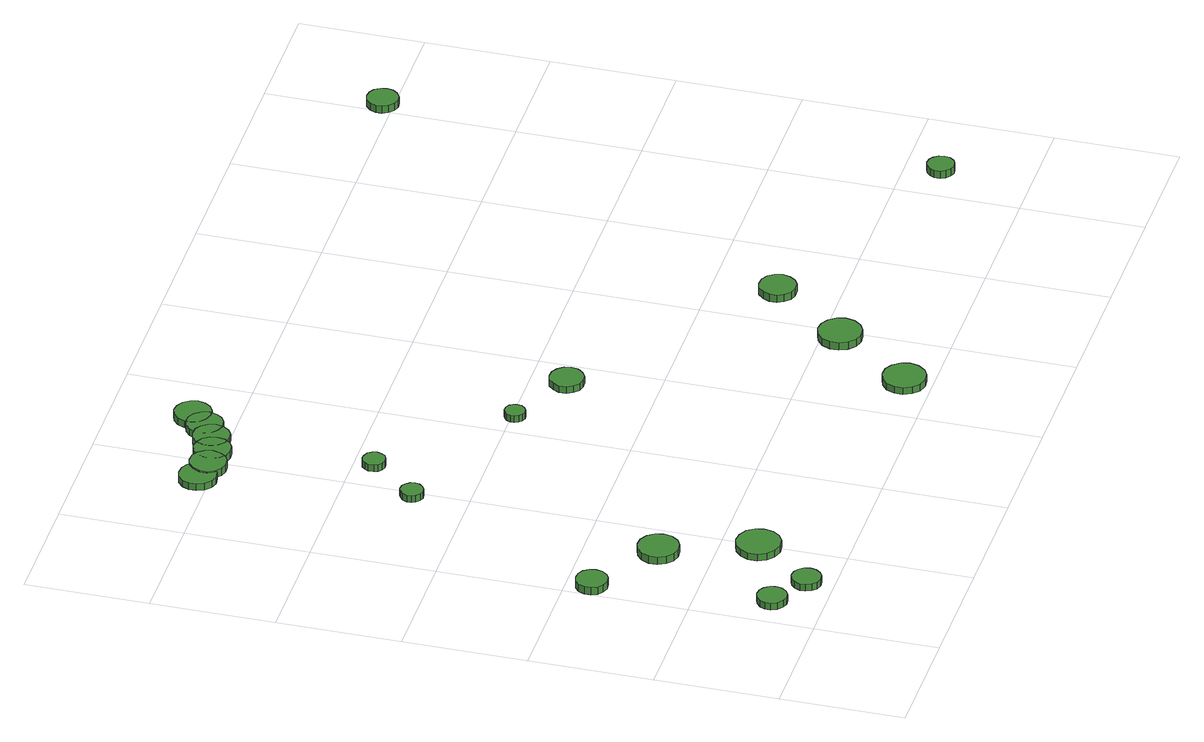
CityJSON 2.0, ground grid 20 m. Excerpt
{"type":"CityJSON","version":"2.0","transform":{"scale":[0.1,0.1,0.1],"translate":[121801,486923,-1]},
"CityObjects":{
"tree1":{"type":"SolitaryVegetationObject","attributes":{"function":"something"},"geometry":[{"type":"MultiSurface","lod":"1","boundaries":[[[0,1,2,3,4,5,6,7,8,9,10,11,12,13,14]],[[15,16,17,18,19,20,21,22,23,24,25,26,27,28,29]],[[0,29,28,1]],[[1,28,27,2]],[[2,27,26,3]],[[3,26,25,4]],[[4,25,24,5]],[[5,24,23,6]],[[6,23,22,7]],[[7,22,21,8]],[[8,21,20,9]],[[9,20,19,10]],[[10,19,18,11]],[[11,18,17,12]],[[12,17,16,13]],[[13,16,15,14]],[[14,15,29,0]]]}]},
"tree2":{"type":"SolitaryVegetationObject","attributes":{"function":"something"},"geometry":[{"type":"MultiSurface","lod":"1","boundaries":[[[30,31,32,33,34,35,36,37,38,39,40,41,42,43,44]],[[45,46,47,48,49,50,51,52,53,54,55,56,57,58,59]],[[30,59,58,31]],[[31,58,57,32]],[[32,57,56,33]],[[33,56,55,34]],[[34,55,54,35]],[[35,54,53,36]],[[36,53,52,37]],[[37,52,51,38]],[[38,51,50,39]],[[39,50,49,40]],[[40,49,48,41]],[[41,48,47,42]],[[42,47,46,43]],[[43,46,45,44]],[[44,45,59,30]]]}]},
"tree3":{"type":"SolitaryVegetationObject","attributes":{"function":"something"},"geometry":[{"type":"MultiSurface","lod":"1","boundaries":[[[60,61,62,63,64,65,66,67,68,69,70,71,72,73,74]],[[75,76,77,78,79,80,81,82,83,84,85,86,87,88,89]],[[60,89,88,61]],[[61,88,87,62]],[[62,87,86,63]],[[63,86,85,64]],[[64,85,84,65]],[[65,84,83,66]],[[66,83,82,67]],[[67,82,81,68]],[[68,81,80,69]],[[69,80,79,70]],[[70,79,78,71]],[[71,78,77,72]],[[72,77,76,73]],[[73,76,75,74]],[[74,75,89,60]]]}]},
"tree4":{"type":"SolitaryVegetationObject","attributes":{"function":"something"},"geometry":[{"type":"MultiSurface","lod":"1","boundaries":[[[90,91,92,93,94,95,96,97,98,99,100,101,102,103,104]],[[105,106,107,108,109,110,111,112,113,114,115,116,117,118,119]],[[90,119,118,91]],[[91,118,117,92]],[[92,117,116,93]],[[93,116,115,94]],[[94,115,114,95]],[[95,114,113,96]],[[96,113,112,97]],[[97,112,111,98]],[[98,111,110,99]],[[99,110,109,100]],[[100,109,108,101]],[[101,108,107,102]],[[102,107,106,103]],[[103,106,105,104]],[[104,105,119,90]]]}]},
"tree5":{"type":"SolitaryVegetationObject","attributes":{"function":"something"},"geometry":[{"type":"MultiSurface","lod":"1","boundaries":[[[120,121,122,123,124,125,126,127,128,129,130,131,132,133,134]],[[135,136,137,138,139,140,141,142,143,144,145,146,147,148,149]],[[120,149,148,121]],[[121,148,147,122]],[[122,147,146,123]],[[123,146,145,124]],[[124,145,144,125]],[[125,144,143,126]],[[126,143,142,127]],[[127,142,141,128]],[[128,141,140,129]],[[129,140,139,130]],[[130,139,138,131]],[[131,138,137,132]],[[132,137,136,133]],[[133,136,135,134]],[[134,135,149,120]]]}]},
"tree6":{"type":"SolitaryVegetationObject","attributes":{"function":"something"},"geometry":[{"type":"MultiSurface","lod":"1","boundaries":[[[150,151,152,153,154,155,156,157,158,159,160,161,162,163,164]],[[165,166,167,168,169,170,171,172,173,174,175,176,177,178,179]],[[150,179,178,151]],[[151,178,177,152]],[[152,177,176,153]],[[153,176,175,154]],[[154,175,174,155]],[[155,174,173,156]],[[156,173,172,157]],[[157,172,171,158]],[[158,171,170,159]],[[159,170,169,160]],[[160,169,168,161]],[[161,168,167,162]],[[162,167,166,163]],[[163,166,165,164]],[[164,165,179,150]]]}]},
"tree7":{"type":"SolitaryVegetationObject","attributes":{"function":"something"},"geometry":[{"type":"MultiSurface","lod":"1","boundaries":[[[180,181,182,183,184,185,186,187,188,189,190,191,192,193,194]],[[195,196,197,198,199,200,201,202,203,204,205,206,207,208,209]],[[180,209,208,181]],[[181,208,207,182]],[[182,207,206,183]],[[183,206,205,184]],[[184,205,204,185]],[[185,204,203,186]],[[186,203,202,187]],[[187,202,201,188]],[[188,201,200,189]],[[189,200,199,190]],[[190,199,198,191]],[[191,198,197,192]],[[192,197,196,193]],[[193,196,195,194]],[[194,195,209,180]]]}]},
"tree8":{"type":"SolitaryVegetationObject","attributes":{"function":"something"},"geometry":[{"type":"MultiSurface","lod":"1","boundaries":[[[210,211,212,213,214,215,216,217,218,219,220,221,222,223,224]],[[225,226,227,228,229,230,231,232,233,234,235,236,237,238,239]],[[210,239,238,211]],[[211,238,237,212]],[[212,237,236,213]],[[213,236,235,214]],[[214,235,234,215]],[[215,234,233,216]],[[216,233,232,217]],[[217,232,231,218]],[[218,231,230,219]],[[219,230,229,220]],[[220,229,228,221]],[[221,228,227,222]],[[222,227,226,223]],[[223,226,225,224]],[[224,225,239,210]]]}]},
"tree9":{"type":"SolitaryVegetationObject","attributes":{"function":"something"},"geometry":[{"type":"MultiSurface","lod":"1","boundaries":[[[240,241,242,243,244,245,246,247,248,249,250,251,252,253,254]],[[255,256,257,258,259,260,261,262,263,264,265,266,267,268,269]],[[240,269,268,241]],[[241,268,267,242]],[[242,267,266,243]],[[243,266,265,244]],[[244,265,264,245]],[[245,264,263,246]],[[246,263,262,247]],[[247,262,261,248]],[[248,261,260,249]],[[249,260,259,250]],[[250,259,258,251]],[[251,258,257,252]],[[252,257,256,253]],[[253,256,255,254]],[[254,255,269,240]]]}]},
"tree10":{"type":"SolitaryVegetationObject","attributes":{"function":"something"},"geometry":[{"type":"MultiSurface","lod":"1","boundaries":[[[270,271,272,273,274,275,276,277,278,279,280,281,282,283,284]],[[285,286,287,288,289,290,291,292,293,294,295,296,297,298,299]],[[270,299,298,271]],[[271,298,297,272]],[[272,297,296,273]],[[273,296,295,274]],[[274,295,294,275]],[[275,294,293,276]],[[276,293,292,277]],[[277,292,291,278]],[[278,291,290,279]],[[279,290,289,280]],[[280,289,288,281]],[[281,288,287,282]],[[282,287,286,283]],[[283,286,285,284]],[[284,285,299,270]]]}]},
"tree11":{"type":"SolitaryVegetationObject","attributes":{"function":"something"},"geometry":[{"type":"MultiSurface","lod":"1","boundaries":[[[300,301,302,303,304,305,273,306,307,308,309,310,311,312,313]],[[314,315,316,317,318,319,320,321,322,323,324,325,326,327,328]],[[300,328,327,301]],[[301,327,326,302]],[[302,326,325,303]],[[303,325,324,304]],[[304,324,323,305]],[[305,323,322,273]],[[273,322,321,306]],[[306,321,320,307]],[[307,320,319,308]],[[308,319,318,309]],[[309,318,317,310]],[[310,317,316,311]],[[311,316,315,312]],[[312,315,314,313]],[[313,314,328,300]]]}]},
"tree12":{"type":"SolitaryVegetationObject","attributes":{"function":"something"},"geometry":[{"type":"MultiSurface","lod":"1","boundaries":[[[329,330,331,332,333,334,335,336,337,338,339,340,341,342,343]],[[344,345,346,347,348,349,350,351,352,353,354,355,356,357,358]],[[329,358,357,330]],[[330,357,356,331]],[[331,356,355,332]],[[332,355,354,333]],[[333,354,353,334]],[[334,353,352,335]],[[335,352,351,336]],[[336,351,350,337]],[[337,350,349,338]],[[338,349,348,339]],[[339,348,347,340]],[[340,347,346,341]],[[341,346,345,342]],[[342,345,344,343]],[[343,344,358,329]]]}]},
"tree13":{"type":"SolitaryVegetationObject","attributes":{"function":"something"},"geometry":[{"type":"MultiSurface","lod":"1","boundaries":[[[359,360,361,362,363,364,365,366,367,368,369,370,371,372,373]],[[374,375,376,377,378,379,380,381,382,383,384,385,386,387,388]],[[359,388,387,360]],[[360,387,386,361]],[[361,386,385,362]],[[362,385,384,363]],[[363,384,383,364]],[[364,383,382,365]],[[365,382,381,366]],[[366,381,380,367]],[[367,380,379,368]],[[368,379,378,369]],[[369,378,377,370]],[[370,377,376,371]],[[371,376,375,372]],[[372,375,374,373]],[[373,374,388,359]]]}]},
"tree14":{"type":"SolitaryVegetationObject","attributes":{"function":"something"},"geometry":[{"type":"MultiSurface","lod":"1","boundaries":[[[389,390,391,392,393,394,395,396,397,398,399,400,401,402,403]],[[404,405,406,407,408,409,410,411,412,413,414,415,416,417,418]],[[389,418,417,390]],[[390,417,416,391]],[[391,416,415,392]],[[392,415,414,393]],[[393,414,413,394]],[[394,413,412,395]],[[395,412,411,396]],[[396,411,410,397]],[[397,410,409,398]],[[398,409,408,399]],[[399,408,407,400]],[[400,407,406,401]],[[401,406,405,402]],[[402,405,404,403]],[[403,404,418,389]]]}]},
"tree15":{"type":"SolitaryVegetationObject","attributes":{"function":"something"},"geometry":[{"type":"MultiSurface","lod":"1","boundaries":[[[419,420,421,422,423,424,425,426,427,428,429,430,431,432,433]],[[434,435,436,437,438,439,440,441,442,443,444,445,446,447,448]],[[419,448,447,420]],[[420,447,446,421]],[[421,446,445,422]],[[422,445,444,423]],[[423,444,443,424]],[[424,443,442,425]],[[425,442,441,426]],[[426,441,440,427]],[[427,440,439,428]],[[428,439,438,429]],[[429,438,437,430]],[[430,437,436,431]],[[431,436,435,432]],[[432,435,434,433]],[[433,434,448,419]]]}]},
"tree16":{"type":"SolitaryVegetationObject","attributes":{"function":"something"},"geometry":[{"type":"MultiSurface","lod":"1","boundaries":[[[449,450,451,452,453,454,455,456,457,458,459,460,461,462,463]],[[464,465,466,467,468,469,470,471,472,473,474,475,476,477,478]],[[449,478,477,450]],[[450,477,476,451]],[[451,476,475,452]],[[452,475,474,453]],[[453,474,473,454]],[[454,473,472,455]],[[455,472,471,456]],[[456,471,470,457]],[[457,470,469,458]],[[458,469,468,459]],[[459,468,467,460]],[[460,467,466,461]],[[461,466,465,462]],[[462,465,464,463]],[[463,464,478,449]]]}]},
"tree17":{"type":"SolitaryVegetationObject","attributes":{"function":"something"},"geometry":[{"type":"MultiSurface","lod":"1","boundaries":[[[479,480,481,482,483,484,485,486,487,488,489,490,491,492,493]],[[494,495,496,497,498,499,500,501,502,503,504,505,506,507,508]],[[479,508,507,480]],[[480,507,506,481]],[[481,506,505,482]],[[482,505,504,483]],[[483,504,503,484]],[[484,503,502,485]],[[485,502,501,486]],[[486,501,500,487]],[[487,500,499,488]],[[488,499,498,489]],[[489,498,497,490]],[[490,497,496,491]],[[491,496,495,492]],[[492,495,494,493]],[[493,494,508,479]]]}]},
"tree18":{"type":"SolitaryVegetationObject","attributes":{"function":"something"},"geometry":[{"type":"MultiSurface","lod":"1","boundaries":[[[509,510,511,512,513,514,515,516,517,518,519,520,521,522,523]],[[524,525,526,527,528,529,530,531,532,533,534,535,536,537,538]],[[509,538,537,510]],[[510,537,536,511]],[[511,536,535,512]],[[512,535,534,513]],[[513,534,533,514]],[[514,533,532,515]],[[515,532,531,516]],[[516,531,530,517]],[[517,530,529,518]],[[518,529,528,519]],[[519,528,527,520]],[[520,527,526,521]],[[521,526,525,522]],[[522,525,524,523]],[[523,524,538,509]]]}]},
"tree19":{"type":"SolitaryVegetationObject","attributes":{"function":"something"},"geometry":[{"type":"MultiSurface","lod":"1","boundaries":[[[539,540,541,542,543,544,545,546,547,548,549,550,551,552,553]],[[554,555,556,557,558,559,560,561,562,563,564,565,566,567,568]],[[539,568,567,540]],[[540,567,566,541]],[[541,566,565,542]],[[542,565,564,543]],[[543,564,563,544]],[[544,563,562,545]],[[545,562,561,546]],[[546,561,560,547]],[[547,560,559,548]],[[548,559,558,549]],[[549,558,557,550]],[[550,557,556,551]],[[551,556,555,552]],[[552,555,554,553]],[[553,554,568,539]]]}]},
"tree20":{"type":"SolitaryVegetationObject","attributes":{"function":"something"},"geometry":[{"type":"MultiSurface","lod":"1","boundaries":[[[569,570,571,572,573,574,575,576,577,578,579,580,581,582,583]],[[584,585,586,587,588,589,590,591,592,593,594,595,596,597,598]],[[569,598,597,570]],[[570,597,596,571]],[[571,596,595,572]],[[572,595,594,573]],[[573,594,593,574]],[[574,593,592,575]],[[575,592,591,576]],[[576,591,590,577]],[[577,590,589,578]],[[578,589,588,579]],[[579,588,587,580]],[[580,587,586,581]],[[581,586,585,582]],[[582,585,584,583]],[[583,584,598,569]]]}]}
},
"vertices":[
[80,82,22],[78,91,22],[72,99,22],[64,104,22],[54,105,22],[45,102,22],[37,95,22],[33,87,22],[33,77,22],[37,68,22],[45,61,22],[54,58,22],[64,59,22],[72,64,22],[78,72,22],[78,72,10],[72,64,10],[64,59,10],[54,58,10],[45,61,10],[37,68,10],[33,77,10],[33,87,10],[37,95,10],[45,102,10],[54,105,10],[64,104,10],[72,99,10],[78,91,10],[80,82,10],
[144,44,21],[142,54,21],[136,62,21],[128,67,21],[118,68,21],[109,65,21],[102,58,21],[98,49,21],[98,40,21],[102,31,21],[109,24,21],[118,21,21],[128,22,21],[136,27,21],[142,35,21],[142,35,9],[136,27,9],[128,22,9],[118,21,9],[109,24,9],[102,31,9],[98,40,9],[98,49,9],[102,58,9],[109,65,9],[118,68,9],[128,67,9],[136,62,9],[142,54,9],[144,44,9],
[52,360,22],[50,370,22],[44,379,22],[35,384,22],[24,385,22],[14,382,22],[6,375,22],[2,365,22],[2,355,22],[6,345,22],[14,338,22],[24,335,22],[35,336,22],[44,341,22],[50,350,22],[50,350,9],[44,341,9],[35,336,9],[24,335,9],[14,338,9],[6,345,9],[2,355,9],[2,365,9],[6,375,9],[14,382,9],[24,385,9],[35,384,9],[44,379,9],[50,370,9],[52,360,9],
[164,283,29],[161,296,29],[153,307,29],[141,314,29],[128,315,29],[115,311,29],[105,302,29],[99,289,29],[99,276,29],[105,263,29],[115,254,29],[128,250,29],[141,251,29],[153,258,29],[161,269,29],[161,269,16],[153,258,16],[141,251,16],[128,250,16],[115,254,16],[105,263,16],[99,276,16],[99,289,16],[105,302,16],[115,311,16],[128,315,16],[141,314,16],[153,307,16],[161,296,16],[164,283,16],
[222,139,26],[219,153,26],[211,165,26],[198,172,26],[183,174,26],[169,169,26],[158,159,26],[152,146,26],[152,131,26],[158,118,26],[169,108,26],[183,103,26],[198,105,26],[211,112,26],[219,124,26],[219,124,14],[211,112,14],[198,105,14],[183,103,14],[169,108,14],[158,118,14],[152,131,14],[152,146,14],[158,159,14],[169,169,14],[183,174,14],[198,172,14],[211,165,14],[219,153,14],[222,139,14],
[210,690,22],[208,698,22],[203,704,22],[197,708,22],[189,709,22],[182,706,22],[176,701,22],[173,694,22],[173,687,22],[176,680,22],[182,675,22],[189,672,22],[197,673,22],[203,677,22],[208,683,22],[208,683,10],[203,677,10],[197,673,10],[189,672,10],[182,675,10],[176,680,10],[173,687,10],[173,694,10],[176,701,10],[182,706,10],[189,709,10],[197,708,10],[203,704,10],[208,698,10],[210,690,10],
[174,1018,24],[171,1030,24],[164,1040,24],[154,1046,24],[141,1047,24],[130,1044,24],[120,1035,24],[115,1024,24],[115,1012,24],[120,1001,24],[130,992,24],[141,988,24],[154,990,24],[164,996,24],[171,1006,24],[171,1006,12],[164,996,12],[154,990,12],[141,988,12],[130,992,12],[120,1001,12],[115,1012,12],[115,1024,12],[120,1035,12],[130,1044,12],[141,1047,12],[154,1046,12],[164,1040,12],[171,1030,12],[174,1018,12],
[208,1011,26],[205,1023,26],[198,1033,26],[188,1039,26],[175,1040,26],[164,1037,26],[155,1028,26],[149,1017,26],[149,1005,26],[155,994,26],[164,985,26],[175,982,26],[188,983,26],[198,989,26],[205,999,26],[205,999,13],[198,989,13],[188,983,13],[175,982,13],[164,985,13],[155,994,13],[149,1005,13],[149,1017,13],[155,1028,13],[164,1037,13],[175,1040,13],[188,1039,13],[198,1033,13],[205,1023,13],[208,1011,13],
[273,768,24],[271,775,24],[267,782,24],[260,785,24],[253,786,24],[245,784,24],[240,779,24],[237,772,24],[237,764,24],[240,757,24],[245,752,24],[253,750,24],[260,751,24],[267,754,24],[271,761,24],[271,761,12],[267,754,12],[260,751,12],[253,750,12],[245,752,12],[240,757,12],[237,764,12],[237,772,12],[240,779,12],[245,784,12],[253,786,12],[260,785,12],[267,782,12],[271,775,12],[273,768,12],
[245,1014,26],[243,1026,26],[236,1036,26],[225,1042,26],[213,1044,26],[201,1040,26],[192,1031,26],[187,1020,26],[187,1008,26],[192,997,26],[201,988,26],[213,985,26],[225,986,26],[236,992,26],[243,1002,26],[243,1002,13],[236,992,13],[225,986,13],[213,985,13],[201,988,13],[192,997,13],[187,1008,13],[187,1020,13],[192,1031,13],[201,1040,13],[213,1044,13],[225,1042,13],[236,1036,13],[243,1026,13],[245,1014,13],
[279,1025,26],[276,1037,26],[269,1047,26],[259,1053,26],[246,1054,26],[235,1051,26],[220,1031,26],[220,1019,26],[225,1008,26],[235,999,26],[246,996,26],[259,997,26],[269,1003,26],[276,1013,26],[276,1013,14],[269,1003,14],[259,997,14],[246,996,14],[235,999,14],[225,1008,14],[220,1019,14],[220,1031,14],[225,1042,14],[235,1051,14],[246,1054,14],[259,1053,14],[269,1047,14],[276,1037,14],[279,1025,14],
[430,588,42],[429,594,42],[425,600,42],[419,603,42],[412,604,42],[406,602,42],[401,597,42],[398,591,42],[398,584,42],[401,578,42],[406,574,42],[412,571,42],[419,572,42],[425,576,42],[429,581,42],[429,581,30],[425,576,30],[419,572,30],[412,571,30],[406,574,30],[401,578,30],[398,584,30],[398,591,30],[401,597,30],[406,602,30],[412,604,30],[419,603,30],[425,600,30],[429,594,30],[430,588,30],
[309,1044,26],[306,1056,26],[299,1066,26],[289,1072,26],[276,1073,26],[265,1069,26],[256,1061,26],[251,1050,26],[251,1038,26],[256,1026,26],[265,1018,26],[276,1014,26],[289,1016,26],[299,1022,26],[306,1032,26],[306,1032,14],[299,1022,14],[289,1016,14],[276,1014,14],[265,1018,14],[256,1026,14],[251,1038,14],[251,1050,14],[256,1061,14],[265,1069,14],[276,1073,14],[289,1072,14],[299,1066,14],[306,1056,14],[309,1044,14],
[334,1069,26],[331,1081,26],[324,1091,26],[313,1097,26],[301,1099,26],[289,1095,26],[280,1087,26],[275,1075,26],[275,1063,26],[280,1052,26],[289,1044,26],[301,1040,26],[313,1041,26],[324,1047,26],[331,1057,26],[331,1057,14],[324,1047,14],[313,1041,14],[301,1040,14],[289,1044,14],[280,1052,14],[275,1063,14],[275,1075,14],[280,1087,14],[289,1095,14],[301,1099,14],[313,1097,14],[324,1091,14],[331,1081,14],[334,1069,14],
[562,538,34],[560,549,34],[553,558,34],[543,564,34],[532,565,34],[521,562,34],[513,554,34],[508,544,34],[508,532,34],[513,522,34],[521,514,34],[532,511,34],[543,512,34],[553,518,34],[560,527,34],[560,527,22],[553,518,22],[543,512,22],[532,511,22],[521,514,22],[513,522,22],[508,532,22],[508,544,22],[513,554,22],[521,562,22],[532,565,22],[543,564,22],[553,558,22],[560,549,22],[562,538,22],
[724,44,24],[721,58,24],[712,70,24],[700,77,24],[685,78,24],[672,74,24],[661,64,24],[655,51,24],[655,37,24],[661,24,24],[672,14,24],[685,10,24],[700,11,24],[712,18,24],[721,30,24],[721,30,12],[712,18,12],[700,11,12],[685,10,12],[672,14,12],[661,24,12],[655,37,12],[655,51,12],[661,64,12],[672,74,12],[685,78,12],[700,77,12],[712,70,12],[721,58,12],[724,44,12],
[809,169,30],[806,183,30],[797,195,30],[785,202,30],[771,204,30],[757,199,30],[746,190,30],[740,176,30],[740,162,30],[746,149,30],[757,139,30],[771,135,30],[785,136,30],[797,143,30],[806,155,30],[806,155,17],[797,143,17],[785,136,17],[771,135,17],[757,139,17],[746,149,17],[740,162,17],[740,176,17],[746,190,17],[757,199,17],[771,204,17],[785,202,17],[797,195,17],[806,183,17],[809,169,17],
[891,292,36],[888,304,36],[881,314,36],[871,320,36],[858,321,36],[847,318,36],[838,309,36],[833,298,36],[833,286,36],[838,275,36],[847,267,36],[858,263,36],[871,264,36],[881,270,36],[888,280,36],[888,280,23],[881,270,23],[871,264,23],[858,263,23],[847,267,23],[838,275,23],[833,286,23],[833,298,23],[838,309,23],[847,318,23],[858,321,23],[871,320,23],[881,314,23],[888,304,23],[891,292,23],
[1273,139,34],[1272,148,34],[1266,155,34],[1259,160,34],[1250,161,34],[1241,158,34],[1235,152,34],[1231,144,34],[1231,135,34],[1235,127,34],[1241,121,34],[1250,118,34],[1259,119,34],[1266,123,34],[1272,131,34],[1272,131,21],[1266,123,21],[1259,119,21],[1250,118,21],[1241,121,21],[1235,127,21],[1231,135,21],[1231,144,21],[1235,152,21],[1241,158,21],[1250,161,21],[1259,160,21],[1266,155,21],[1272,148,21],[1273,139,21],
[1241,1016,25],[1239,1026,25],[1233,1035,25],[1224,1040,25],[1214,1041,25],[1204,1038,25],[1196,1031,25],[1192,1021,25],[1192,1011,25],[1196,1002,25],[1204,995,25],[1214,991,25],[1224,992,25],[1233,998,25],[1239,1006,25],[1239,1006,12],[1233,998,12],[1224,992,12],[1214,991,12],[1204,995,12],[1196,1002,12],[1192,1011,12],[1192,1021,12],[1196,1031,12],[1204,1038,12],[1214,1041,12],[1224,1040,12],[1233,1035,12],[1239,1026,12],[1241,1016,12]
]}
